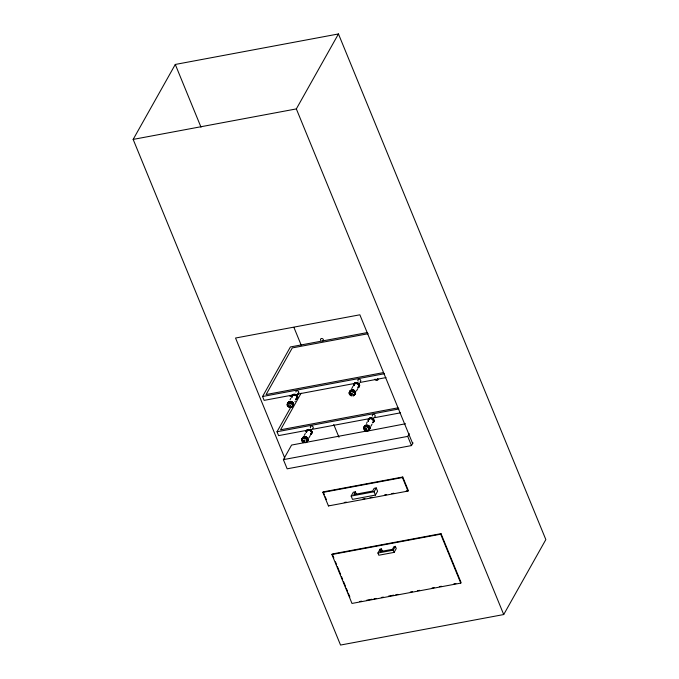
<?xml version="1.0" encoding="UTF-8"?>
<svg xmlns="http://www.w3.org/2000/svg" width="679" height="679" viewBox="0 0 679 679"><rect width="100%" height="100%" fill="white"/><g stroke="black" fill="none" stroke-linecap="round" stroke-linejoin="round"><path stroke-width="1.02" d="M287.251 404.175L287.285 405.592L288.151 406.729M287.531 404.973L287.557 404.429M287.777 403.793L287.904 403.012L287.395 403.742M288.185 403.81L288.21 403.267M291.631 396.935L291.987 395.577M291.715 396.782L292.191 395.22M291.953 395.798L292.08 397.071M292.029 396.952L292.352 395.755M292.123 396.799L292.267 396.061M292.522 405.736L292.42 404.633M292.921 405.838C293.269 403.521 290.323 401.976 288.38 402.893M293.005 405.686L292.742 404.056M293.175 404.574L293.209 404.03M293.243 405.253C293.6 402.936 290.654 401.391 288.702 402.308M293.574 404.676C293.956 402.112 290.34 400.517 288.465 402.095M297.113 397.563L297.012 396.468M297.232 397.359L297.343 396.663M297.427 397.818L297.207 396.112M297.512 397.665L297.037 395.789L295.153 394.567M301.705 439.423L301.832 440.696M301.909 439.627L301.951 438.99M301.994 439.474L302.596 437.675M302.308 439.644L302.359 438.261M302.401 439.491L302.427 438.948M306.093 432.183L306.212 431.403M306.288 431.836L306.645 430.469M306.407 431.046L306.45 432.472M306.492 432.2L307.655 430.274M307.307 440.399L307.29 439.152M307.723 439.669L307.146 441.664M307.706 440.51L307.825 439.72M308.028 439.924C308.826 436.996 303.937 435.231 302.511 437.828M311.483 432.964L311.381 431.869M311.576 432.812L311.466 431.717M311.805 431.912L310.931 433.889M311.882 433.066L311.661 431.36M311.967 432.913L311.958 431.445L310.897 429.985M349.218 392.589L349.346 393.862M349.422 392.793L349.456 392.156M349.507 392.64L350.101 390.849M349.906 392.852L349.787 391.579M349.821 392.81L349.855 392.267M349.872 391.427L349.999 392.7M349.906 392.657L349.94 392.114M353.598 385.358L353.725 384.569M353.92 384.221L353.963 385.638M354.005 385.375L355.363 383.083M354.888 394.253L354.939 392.869M354.973 394.1L354.794 392.318M355.219 393.676C355.864 391.308 352.724 389.619 350.754 390.578M355.541 393.09C356.271 390.442 352.197 388.609 350.432 390.51M358.996 386.13L358.894 385.035M359.081 385.978L359.089 384.679M359.318 385.078L358.444 387.055M359.59 385.884C359.972 383.321 356.356 381.725 354.48 383.304M363.554 428.619L364.233 426.675M363.876 428.042L363.919 427.414M363.961 427.889L364.003 427.261M368.179 419.817L368.307 421.09M368.739 420.114L368.773 419.571M369.036 429.247L369.07 428.704M369.274 428.822L369.308 428.271M369.427 429.349L369.172 427.719M369.673 428.924C370.021 426.607 367.076 425.062 365.132 425.979L365.684 425.699M369.996 428.339C370.632 425.64 366.745 423.917 364.886 425.758M370.123 427.558L369.766 428.924M374.053 421.133L374.01 419.707L372.864 418.4M353.055 386.173L351.747 388.6M287.166 404.328L287.48 403.589M288.134 402.426L287.616 405.015M287.888 403.844L288.091 403.343M287.972 403.691L288.499 402.613M292.98 405.074L293.158 403.326L291.232 401.747M292.683 406.415L293.336 405.1L293.073 403.479M293.336 405.253C295.093 402.231 289.619 399.685 288.049 402.579M297.029 397.86L297.317 397.207M297.708 397.317L296.214 399.252M302.019 439.678L302.545 438.6M302.673 438.515L302.953 437.862M306.127 431.555L306.45 430.826M306.781 441.486L307.392 440.247M307.791 440.357L306.73 442.156M307.799 440.501L308.113 439.771M311.771 432.455L311.211 433.38M349.524 392.844L350.058 391.766M350.177 391.681L350.466 391.028M353.64 384.721C354.413 380.461 361.763 383.228 359.157 386.818M353.835 384.373L354.158 383.635M354.294 394.652L354.905 393.421M354.947 393.489L355.227 392.835M355.304 393.523L354.243 395.322M355.304 393.676L355.626 392.937M358.801 386.631L359.199 385.782M364.564 426.098L364.207 427.456L365.353 426.276M363.986 428.093L365.03 426.862M364.071 427.94L364.513 427.015M364.64 426.93L364.929 426.276M368.527 419.036L368.222 421.243M368.612 418.884L368.417 420.887M368.493 420.08L368.977 419.07M368.952 429.4L368.391 430.325M368.476 430.172L369.393 428.118L367.959 426.234M369.198 429.934L369.792 428.143L369.198 426.616M373.255 421.88L373.543 421.226M373.62 422.066L374.137 420.98M290.875 398.242L290.077 399.71M305.329 433.491L304.234 435.434M308.928 437.811L310.345 435.4M356.441 390.977L357.858 388.566M367.297 421.905L366.507 423.382M370.895 426.225L371.99 424.282M133.16 139.407L175.284 64.454L338.456 33.95L545.84 539.593L503.716 614.546L340.544 645.05L133.16 139.407L296.341 108.912L338.456 33.95M293.311 394.915L264.139 400.372L262.561 396.511L290.4 346.952L367.483 332.54M307.765 430.163L278.602 435.621L277.015 431.759L290.425 407.901M297.122 395.967L298.675 393.217M301.111 393.209L280.554 429.79L398.038 407.833M413.019 442.852L411.482 445.585L287.158 468.824L283.389 459.632L291.58 445.059L366.168 431.114M322.898 492.419L323.212 491.876L402.757 477.006L408.3 490.518L407.994 491.07L328.441 505.931L322.898 492.419L402.452 477.549L402.757 477.006M328.441 505.931L328.755 505.388M355.38 491.842L353.852 494.558L372.635 491.044L374.163 488.328L376.234 487.946L377.592 491.256L375.436 495.084L352.511 499.371L351.153 496.052L353.309 492.233L355.38 491.842L356.399 494.329M331.921 554.539L332.226 553.996L441.011 533.66L461.075 582.565L460.769 583.117L351.985 603.444L331.921 554.539L440.705 534.203L441.011 533.66M351.153 496.052L374.078 491.766L376.234 487.946M283.389 459.632L407.714 436.393L409.25 433.66M381.445 548.946L379.917 551.662L392.445 549.319L393.973 546.603L395.348 546.34L396.256 548.556L394.109 552.383L378.823 555.235L377.914 553.029L380.07 549.201L381.445 548.946L382.353 551.153L382.659 550.61M377.914 553.029L393.2 550.168L395.348 546.34M294.983 401.569L295.263 401.085M292.097 395.373L292.598 394.728M291.902 395.73L293.982 394.482M292.462 395.56L292.904 394.983M287.726 403.165L289.848 401.841M288.414 402.766L288.855 402.189M287.76 403.929L288.202 403.351M296.468 398.641L296.918 398.064M296.782 398.887L297.75 396.68L296.052 394.482M292.293 406.076L292.734 405.499M291.97 406.653L292.641 405.04L291.206 403.148M292.929 405.745L293.43 405.1M293.099 405.686L290.892 407.154M292.776 406.263L291.028 407.485M306.56 430.622L307.061 429.977M306.356 430.978L307.426 429.968L309.081 429.688M306.806 431.004L307.366 430.231M301.858 438.99C303.072 436.911 306.475 437.599 307.341 439.661M302.868 438.014L303.318 437.437M302.214 439.177L303.734 438.099L306.221 438.753M311.933 433.143L310.668 434.501M311.237 434.136L312.204 431.929L310.507 429.731M353.869 384.144L354.939 383.134L356.594 382.854M307.078 440.739L307.519 440.17M306.424 441.902L307.468 440.841M307.383 440.994L307.884 440.348M307.061 441.579L307.553 440.934M350.016 391.002L350.517 390.357M350.194 390.943L349.133 392.742L349.261 394.015M349.362 392.165L350.432 391.155M350.143 391.613L350.822 390.612M349.727 392.343L351.247 391.274L353.725 391.927M353.937 395.076L354.379 394.499M355.397 393.523L354.005 395.11M354.328 395.17L354.981 394.253M368.332 419.393L369.588 418.035M368.689 419.58L370.853 418.459L373.433 420.131M364.479 426.251L365.54 425.241M364.148 426.828L364.648 426.191M363.825 427.414L364.326 426.768M364.598 426.862L365.285 425.86M372.983 422.151L373.535 421.379M373.815 421.71L372.635 422.924M369.045 429.162L369.486 428.585M369.113 429.841L369.851 428.772M369.435 429.501L368.137 430.936M368.697 430.571C370.904 428.322 367.127 425.258 364.801 426.556M292.513 394.881L293.846 394.151L296.078 394.491M292.318 395.237L293.396 394.669M292.624 395.492L294.423 394.788M288.134 402.672L289.347 401.875M287.811 403.258L289.016 402.46M288.448 402.927L288.931 402.613M296.18 398.598L296.757 398.132M297.062 398.386L295.73 399.116M292.36 406.11L293.014 405.592M291.478 406.967L292.683 406.169M292.36 406.755L291.113 407.332M354.676 383.754L355.168 383.44M354.591 383.907L355.669 383.406M350.109 391.096L351.315 390.298M350.737 390.764L351.23 390.45M349.778 391.673L350.899 391.028M358.24 386.86L358.724 386.546M358.147 387.013L358.639 386.699M357.952 387.369L358.529 386.903M358.47 387.166L359.03 386.801M358.266 387.514L358.945 386.954M358.181 387.667L359.446 386.309L358.877 384.008M353.861 394.652L354.981 394.007M354.328 394.524L354.896 394.159M306.976 430.13L308.3 429.4L310.541 429.739M306.772 430.486L307.85 429.917M302.919 437.344C304.659 435.935 307.74 437.055 308.071 439.296M303.25 437.403L301.62 439.576L301.748 440.849M302.596 437.921L303.802 437.123M302.265 438.507L303.386 437.862M302.571 438.753L303.063 438.439M310.642 433.847L311.126 433.533M310.524 434.051L311.016 433.737M310.439 434.204L311.517 433.635M310.872 434.153L311.432 433.788M306.348 441.486L306.84 441.172M306.492 441.936L307.146 441.426M368.824 418.748L371.014 417.763L373.144 418.578M368.739 418.901L370.403 418.145M369.334 418.646L369.817 418.332M369.045 419.155L369.537 418.841M364.564 426.344L365.769 425.546M364.233 426.921L366.032 425.937L367.331 425.996M364.631 427.023L366.999 426.573L368.926 428.152M372.839 422.567L373.9 421.557L373.331 419.257M368.875 429.62L369.435 429.255M368.782 429.773L369.351 429.408M368.459 430.359L369.028 429.994M293.082 394.516L295.993 394.643L297.665 396.833M292.878 394.872L293.897 394.635M293.107 395.17L293.693 394.991M295.535 399.464L296.299 399.099M288.465 402.74L290.654 402.588L292.53 403.81M288.694 403.037L290.578 402.91M288.609 403.19L289.831 402.961M354.854 383.287L355.949 382.897M355.278 383.236L355.864 383.049M291.444 406.755L292.123 406.534M351.001 390.145L353.912 390.272L355.575 392.462M350.67 390.731L353.589 390.849L355.253 393.039M350.347 391.308L352.622 391.002L354.854 392.827M353.08 395.747L353.759 395.534M352.995 395.899L353.674 395.687M307.536 429.773L309.726 429.62L311.092 430.308M307.341 430.121L308.436 429.731M307.765 430.07L308.351 429.883M307.57 430.427L308.156 430.24M303.157 437.556L305.431 437.259L307.315 438.473M303.479 437.709L305.363 437.582M302.834 438.142L305.745 438.269L307.417 440.459M369.732 418.485L370.318 418.298M305.575 442.581L306.254 442.369M305.482 442.733L306.161 442.521M365.217 425.826L367.398 425.674L369.631 427.498M364.886 426.404L366.584 426.047M368.196 333.712L292.301 347.903L266.1 394.541L383.576 372.584M262.561 396.511L384.433 373.73M297.478 394.143L354.769 383.431M359.98 382.455L386.02 377.592M277.015 431.759L398.896 408.979M310.889 429.586L369.223 418.68M373.391 417.899L400.474 412.84M405.541 423.755L366.711 431.207M344.245 502.494L346.315 502.104M362.841 499.014L364.912 498.632M370.072 497.665L372.143 497.274M384.543 494.957L386.606 494.575M391.775 493.608L393.837 493.226M406.237 490.909L408.3 490.518M359.539 601.543L361.61 601.161M366.796 600.194L371.973 599.226M374.044 598.836L376.115 598.445M381.301 597.478L383.372 597.096M388.549 596.12L393.727 595.152M395.806 594.77L397.877 594.38M410.303 592.054L412.382 591.672M417.56 590.705L419.63 590.314M432.065 587.989L434.136 587.607M439.313 586.631L441.384 586.249M453.818 583.923L455.889 583.533M355.533 383.075L356.509 383.007M355.754 383.253L358.673 384.365M293.651 394.507L294.627 394.44M293.557 394.66L294.542 394.592M351.569 390.688L354.497 391.8M351.026 391.096L353.903 391.851L354.922 393.625M351.162 391.427L353.64 392.08M289.466 401.943L292.343 402.698M289.602 402.274L292.089 402.927M370.182 417.967L372.423 418.315L374.087 420.505M370.072 418.171L371.048 418.103M369.987 418.323L370.963 418.256M366.134 425.181L368.366 425.521L369.877 427.074M366.354 425.36L368.841 426.013L369.724 427.541M308.02 429.909L308.996 429.841M308.241 430.087L309.539 430.138M365.616 426.675L366.915 426.726M366.796 431.055L367.543 431.004M304.387 436.945L305.032 436.894M303.836 437.344L306.076 437.683L307.579 439.237M303.649 438.252L306.127 438.906M356.365 382.871L357.247 382.956M356.271 383.024L357.791 383.346M294.397 394.457L295.28 394.541M294.304 394.609L296.443 395.416M370.819 418.12L371.71 418.205M370.734 418.272L371.625 418.357M366.312 426.14L368.442 426.947L369.308 428.084M308.852 429.705L309.743 429.79M308.767 429.858L309.658 429.943M357.12 382.99L358.495 383.677M357.035 383.143L358.41 383.83M356.967 383.465L358.588 384.518M353.199 390.162L355.125 391.741M353.114 390.315L355.041 391.893M352.791 390.9L354.413 391.953M350.848 395.407L351.578 395.687M350.763 395.56L351.484 395.84M371.583 418.239L373.458 419.461L373.178 418.722M371.498 418.391L372.949 418.926M295.068 394.72L295.798 395M295.085 394.889L296.706 395.942M295 395.042L296.621 396.095M367.568 425.563L368.748 426.166M366.04 429.366L366.668 429.603M291.147 401.9L291.775 402.138M290.816 402.477L292.004 403.08M365.947 431.089L364.572 430.393M288.881 406.993L289.602 407.264M288.796 407.145L289.517 407.417M309.616 429.815L311.491 431.038M309.531 429.968L310.278 430.18M305.686 436.996L307.612 438.575M305.601 437.149L307.222 438.201L307.74 439.873M303.335 442.241L304.065 442.521M303.25 442.394L303.98 442.674M351.035 393.761L351.586 394.117M372.219 418.663L373.374 419.614M372.05 418.951L373.484 420.836M367.874 426.387L368.867 427.201M367.543 426.964L368.103 427.329M291.121 403.301L292.114 404.115M310.337 430.096L310.982 430.511M310.252 430.248L310.897 430.664M310.167 430.376L311.16 431.19M310.082 430.528L311.075 431.343M305.991 437.819L306.984 438.634M305.906 437.972L306.9 438.787M303.521 440.586L304.073 440.951M358.436 383.55L359.004 384.204M358.342 383.703L358.919 384.356M349.609 394.618L350.118 395.144M372.805 418.951L373.891 420.853M296.46 395.136L296.91 395.594M296.375 395.288L297.3 396.544M292.326 402.494L293.209 403.835M310.838 430.537L311.406 431.19M302.096 441.452L302.605 441.978M358.792 384.161L359.267 384.968M354.166 392.377L354.608 393.455M354.082 392.53L354.523 393.608M368.544 427.778L368.841 428.305M363.715 429.264L364.063 429.866M311.364 430.842L312.009 432.285M311.279 430.995L311.754 431.802M292.53 403.385L292.972 404.455L292.445 403.538M287.726 406.05L287.217 404.803M306.662 439.211L307.01 440.442M306.577 439.364L306.874 439.89M296.341 108.912L503.716 614.546M412.654 443.506L359.862 314.801L235.537 338.032L284.73 457.969M407.714 436.393L411.482 445.585M440.705 534.203L460.769 583.117M402.452 477.549L407.994 491.07M374.078 491.766L375.436 495.084M393.2 550.168L394.109 552.383M293.931 327.422L301.17 345.076M333.745 424.502L338.974 437.251M380.07 549.201L380.97 551.407M175.284 64.454L201.001 127.168M323.212 491.876L324.401 494.77M325.19 496.697L326.378 499.6M332.634 554.972L333.83 557.909M335.443 561.822L336.64 564.75M337.446 566.71L340.654 574.536M341.461 576.488L342.657 579.425M343.464 581.385L345.467 586.274M346.273 588.226L347.478 591.163M348.276 593.123L349.88 597.036M359.174 384.526L359.429 385.604M358.979 384.883L359.115 385.434M353.886 384.849L354.048 385.485M311.576 431.513L311.72 432.065M297.122 396.264L297.258 396.816M307.197 439.305L307.502 440.306M302.325 438.889L302.486 439.534M302.24 439.041L302.401 439.686M295.891 391.995A1.519 1.239 29.3 0 1 297.062 390.773A1.519 1.239 29.3 0 1 298.743 391.944A1.519 1.239 29.3 0 1 297.869 393.37M358.139 381.08A1.519 1.239 29.3 0 1 358.453 379.323A1.519 1.239 29.3 0 1 360.49 379.926A1.519 1.239 29.3 0 1 360.176 381.683M295.883 394.635A1.519 1.239 29.3 0 1 296.214 394.864M377.694 378.602A1.519 1.239 29.3 0 1 377.04 380.461A1.519 1.239 29.3 0 1 375.063 379.086M320.794 340.383A1.519 1.239 29.3 0 1 321.108 338.626A1.519 1.239 29.3 0 1 323.145 339.22A1.519 1.239 29.3 0 1 322.831 340.977M292.208 394.932A1.519 1.239 29.3 0 1 291.376 396.477A1.519 1.239 29.3 0 1 289.483 395.441M310.626 427.914A1.519 1.239 29.3 0 1 310.94 426.157A1.519 1.239 29.3 0 1 312.977 426.752A1.519 1.239 29.3 0 1 312.663 428.508M372.406 416.006A1.519 1.239 29.3 0 1 373.127 414.487A1.519 1.239 29.3 0 1 375.02 415.276A1.519 1.239 29.3 0 1 374.63 416.931M372.313 418.306A1.519 1.239 29.3 0 1 372.635 418.536M288.49 405.371C290.332 409.462 291.928 402.681 288.49 405.371M302.944 440.62C304.786 444.711 306.39 437.93 302.944 440.62M350.457 393.786C352.299 397.877 353.903 391.096 350.457 393.786M364.912 429.035C366.753 433.126 368.358 426.344 364.912 429.035"/></g></svg>
